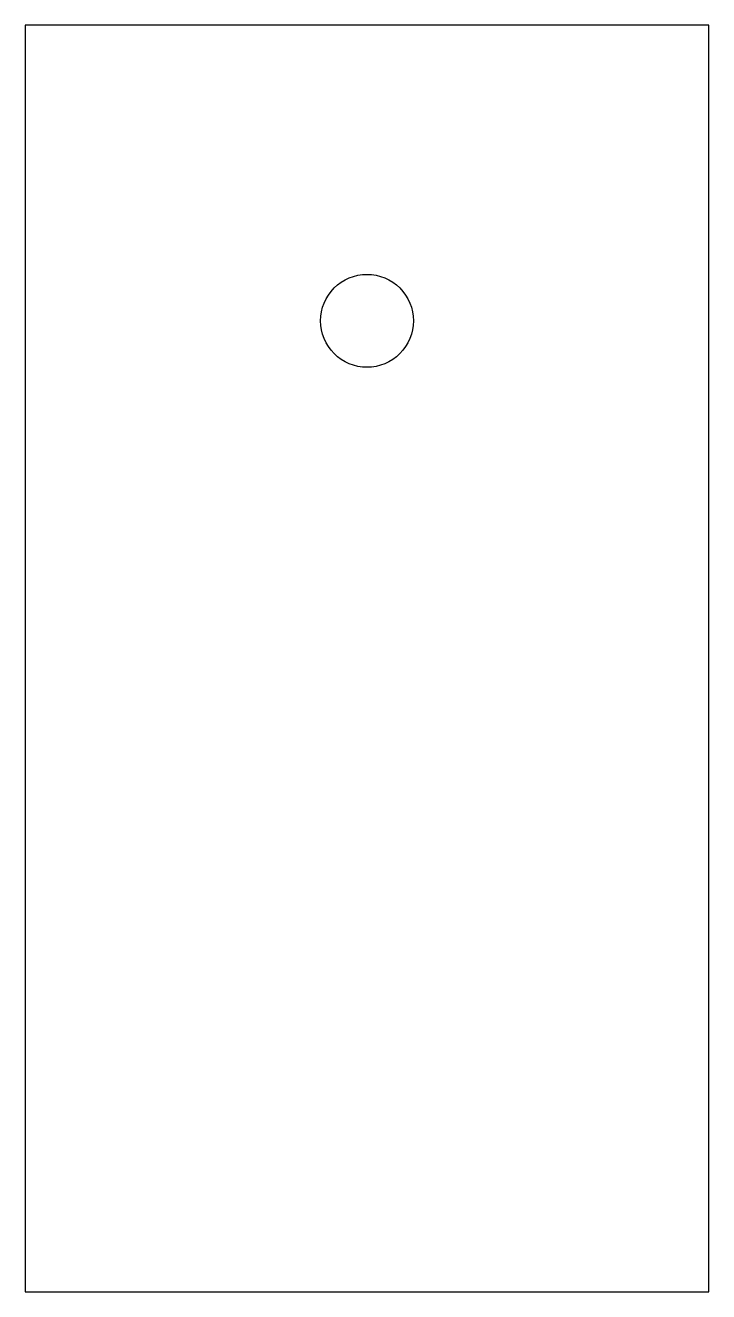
# Model space of a CAD drawing. Header units: metres. Extents: x -40 to 40, y 0 to 150.
import ezdxf

# ---------------------------------------------------------------- set-up
doc = ezdxf.new("R2010")
doc.units = ezdxf.units.M

msp = doc.modelspace()

# ---------------------------------------------------------------- linework, layer by layer
for p, q in [((40.5, 150), (-40.5, 150)), ((-40.5, 150), (-40.5, 0)), ((40.5, 0), (40.5, 150)), ((-2.59268, 119.851), (-2.10475, 120.081)), ((-2.10475, 120.081), (-1.59656, 120.263)), ((-1.59656, 120.263), (-1.07298, 120.394)), ((-1.07298, 120.394), (-0.539093, 120.474)), ((-0.539093, 120.474), (0, 120.5)), ((0, 120.5), (0.539093, 120.474)), ((0.539093, 120.474), (1.07298, 120.394)), ((1.07298, 120.394), (1.59656, 120.263)), ((1.59656, 120.263), (2.10475, 120.081)), ((2.10475, 120.081), (2.59268, 119.851)), ((-4.25156, 118.489), (-3.88908, 118.889)), ((-3.88908, 118.889), (-3.48915, 119.252)), ((-3.48915, 119.252), (-3.05563, 119.573)), ((-3.05563, 119.573), (-2.59268, 119.851)), ((2.59268, 119.851), (3.05563, 119.573)), ((3.05563, 119.573), (3.48915, 119.252)), ((3.48915, 119.252), (3.88908, 118.889)), ((3.88908, 118.889), (4.25156, 118.489)), ((-5.26317, 116.597), (-5.08133, 117.105)), ((-5.08133, 117.105), (-4.85056, 117.593)), ((-4.85056, 117.593), (-4.57307, 118.056)), ((-4.57307, 118.056), (-4.25156, 118.489)), ((4.25156, 118.489), (4.57307, 118.056)), ((4.57307, 118.056), (4.85056, 117.593)), ((4.85056, 117.593), (5.08133, 117.105)), ((5.08133, 117.105), (5.26317, 116.597)), ((-5.5, 115), (-5.47351, 115.539)), ((-5.47351, 115.539), (-5.39432, 116.073)), ((-5.39432, 116.073), (-5.26317, 116.597)), ((5.26317, 116.597), (5.39432, 116.073)), ((5.39432, 116.073), (5.47351, 115.539)), ((5.47351, 115.539), (5.5, 115)), ((-5.47351, 114.461), (-5.5, 115)), ((-5.39432, 113.927), (-5.47351, 114.461)), ((5.47351, 114.461), (5.39432, 113.927)), ((5.5, 115), (5.47351, 114.461)), ((-5.26317, 113.403), (-5.39432, 113.927)), ((-5.08133, 112.895), (-5.26317, 113.403)), ((-4.85056, 112.407), (-5.08133, 112.895)), ((5.08133, 112.895), (4.85056, 112.407)), ((5.26317, 113.403), (5.08133, 112.895)), ((5.39432, 113.927), (5.26317, 113.403)), ((-4.57307, 111.944), (-4.85056, 112.407)), ((-4.25156, 111.511), (-4.57307, 111.944)), ((-3.88908, 111.111), (-4.25156, 111.511)), ((-3.48915, 110.748), (-3.88908, 111.111)), ((3.88908, 111.111), (3.48915, 110.748)), ((4.25156, 111.511), (3.88908, 111.111)), ((4.57307, 111.944), (4.25156, 111.511)), ((4.85056, 112.407), (4.57307, 111.944)), ((-3.05563, 110.427), (-3.48915, 110.748)), ((-2.59268, 110.149), (-3.05563, 110.427)), ((-2.10475, 109.919), (-2.59268, 110.149)), ((-1.59656, 109.737), (-2.10475, 109.919)), ((-1.07298, 109.606), (-1.59656, 109.737)), ((-0.539093, 109.526), (-1.07298, 109.606)), ((0, 109.5), (-0.539093, 109.526)), ((0.539093, 109.526), (0, 109.5)), ((1.07298, 109.606), (0.539093, 109.526)), ((1.59656, 109.737), (1.07298, 109.606)), ((2.10475, 109.919), (1.59656, 109.737)), ((2.59268, 110.149), (2.10475, 109.919)), ((3.05563, 110.427), (2.59268, 110.149)), ((3.48915, 110.748), (3.05563, 110.427)), ((-40.5, 0), (40.5, 0))]:
    msp.add_line(p, q)

doc.saveas('drawing.dxf')
